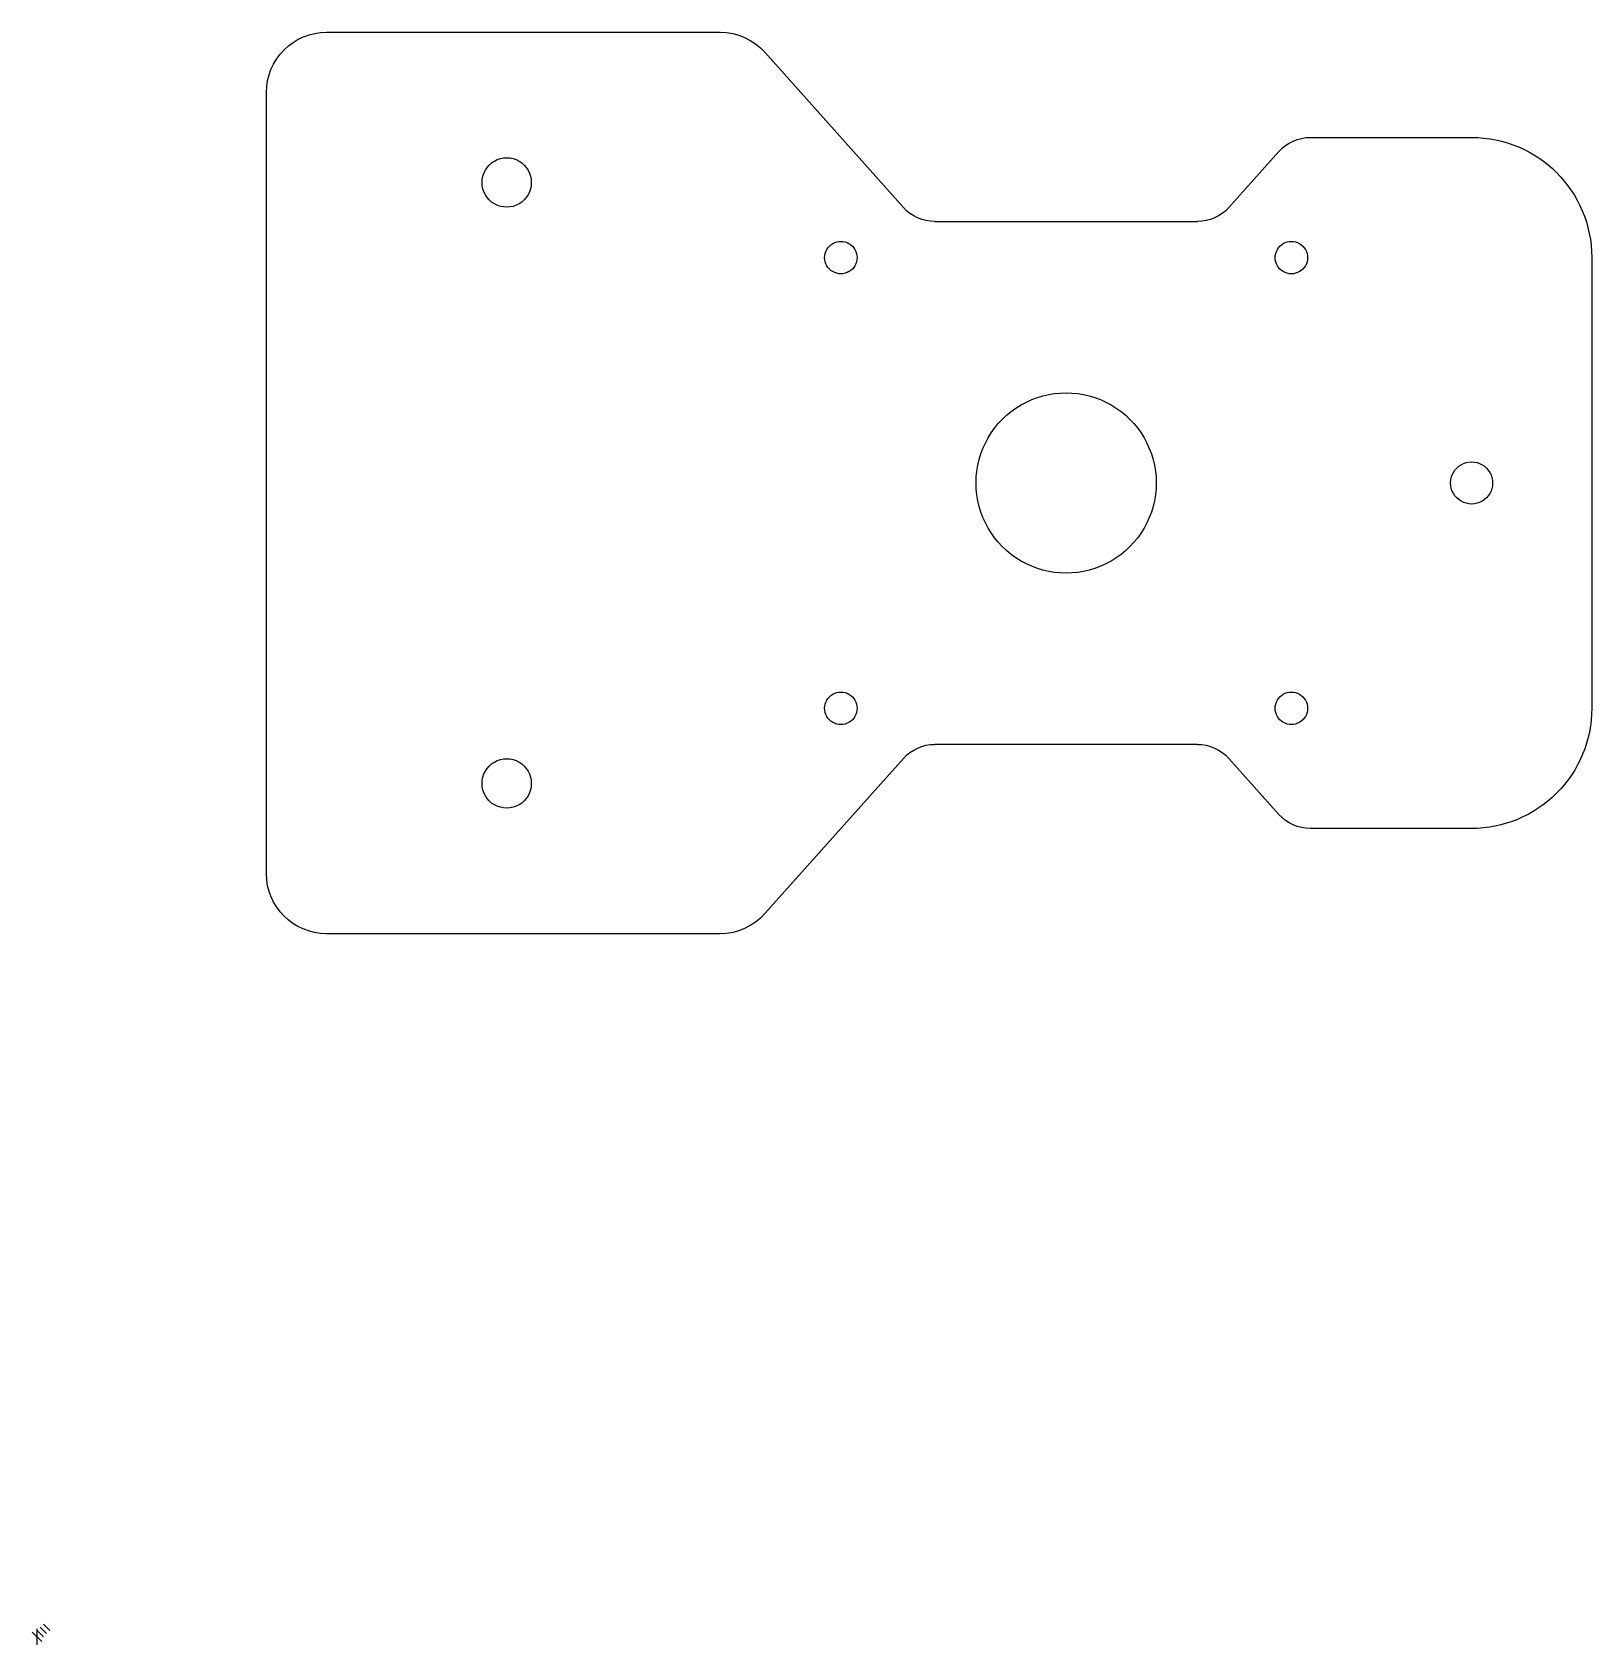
# Model space of a CAD drawing. Extents: x -3 to 978, y -5 to 1009.
import ezdxf

# ---------------------------------------------------------------- set-up
doc = ezdxf.new("R2010")
doc.units = 0

msp = doc.modelspace()

# ---------------------------------------------------------------- linework, layer by layer
at = {"layer": 'Layer 1'}
for p, q in [((161.157448, 1002.784246), (164.328854, 1004.681767)), ((164.328854, 1004.681767), (167.662665, 1006.257304)), ((167.662665, 1006.257304), (171.134098, 1007.500591)), ((171.134098, 1007.500591), (174.718371, 1008.401364)), ((174.718371, 1008.401364), (178.390699, 1008.949355)), ((178.390699, 1008.949355), (182.1263, 1009.1343)), ((182.126, 1009.13), (429.77, 1009.13)), ((429.77, 1009.13), (433.778298, 1008.917422)), ((433.778298, 1008.917422), (437.708577, 1008.287905)), ((437.708577, 1008.287905), (441.53068, 1007.254947)), ((441.53068, 1007.254947), (445.214448, 1005.832046)), ((445.214448, 1005.832046), (448.729723, 1004.032703)), ((448.729723, 1004.032703), (452.046345, 1001.870415)), ((150.681054, 992.307852), (152.890294, 995.292068)), ((152.890294, 995.292068), (155.400987, 998.064313)), ((155.400987, 998.064313), (158.173232, 1000.575006)), ((158.173232, 1000.575006), (161.157448, 1002.784246)), ((452.046345, 1001.870415), (455.134157, 999.358681)), ((455.134157, 999.358681), (457.963, 996.511)), ((545.102, 898.915), (457.965, 996.5111)), ((145.964709, 982.331202), (147.207996, 985.802635)), ((147.207996, 985.802635), (148.783533, 989.136446)), ((148.783533, 989.136446), (150.681054, 992.307852)), ((144.331, 971.339), (144.515945, 975.074601)), ((144.515945, 975.074601), (145.063936, 978.746929)), ((145.063936, 978.746929), (145.964709, 982.331202)), ((144.331, 480), (144.331, 971.339)), ((749.858, 898.915), (781.3226, 934.1561)), ((781.324, 934.156), (783.304019, 936.149784)), ((783.304019, 936.149784), (785.46537, 937.908402)), ((785.46537, 937.908402), (787.78694, 939.422401)), ((787.78694, 939.422401), (790.247616, 940.682326)), ((790.247616, 940.682326), (792.826283, 941.678725)), ((792.826283, 941.678725), (795.501828, 942.402145)), ((795.501828, 942.402145), (798.253138, 942.843131)), ((798.253138, 942.843131), (801.0591, 942.99223)), ((801.06, 942.992), (902.6, 942.992)), ((902.6, 942.992), (906.489879, 942.893637)), ((906.489879, 942.893637), (910.328692, 942.601725)), ((910.328692, 942.601725), (914.111691, 942.121013)), ((914.111691, 942.121013), (917.834127, 941.45625)), ((917.834127, 941.45625), (921.491249, 940.612187)), ((921.491249, 940.612187), (925.078308, 939.593572)), ((925.078308, 939.593572), (928.590555, 938.405156)), ((928.590555, 938.405156), (932.023241, 937.051687)), ((932.023241, 937.051687), (935.371615, 935.537915)), ((935.371615, 935.537915), (938.630928, 933.86859)), ((938.630928, 933.86859), (941.796431, 932.048461)), ((282.078831, 922.410677), (283.191405, 924.084172)), ((283.191405, 924.084172), (284.51659, 925.60517)), ((284.51659, 925.60517), (286.041322, 926.950956)), ((286.041322, 926.950956), (287.752539, 928.098816)), ((287.752539, 928.098816), (289.600683, 929.009975)), ((289.600683, 929.009975), (291.527434, 929.660803)), ((291.527434, 929.660803), (293.506591, 930.051299)), ((293.506591, 930.051299), (295.51195, 930.181465)), ((295.51195, 930.181465), (297.517309, 930.051299)), ((297.517309, 930.051299), (299.496466, 929.660803)), ((299.496466, 929.660803), (301.423217, 929.009975)), ((301.423217, 929.009975), (303.271361, 928.098816)), ((303.271361, 928.098816), (304.982578, 926.950956)), ((304.982578, 926.950956), (306.50731, 925.60517)), ((306.50731, 925.60517), (307.832495, 924.084172)), ((307.832495, 924.084172), (308.945069, 922.410677)), ((941.796431, 932.048461), (944.863374, 930.082278)), ((944.863374, 930.082278), (947.827009, 927.97479)), ((947.827009, 927.97479), (950.682584, 925.730746)), ((950.682584, 925.730746), (953.425351, 923.354897)), ((953.425351, 923.354897), (956.050561, 920.85199)), ((280.0159, 914.646), (280.147403, 916.702344)), ((280.147403, 912.589656), (280.0159, 914.646)), ((280.147403, 916.702344), (280.543767, 918.697048)), ((280.543767, 918.697048), (281.191931, 920.607397)), ((281.191931, 920.607397), (282.078831, 922.410677)), ((308.945069, 922.410677), (309.831969, 920.607397)), ((309.831969, 920.607397), (310.480133, 918.697048)), ((310.480133, 918.697048), (310.876497, 916.702344)), ((310.876497, 916.702344), (311.008, 914.646)), ((311.008, 914.646), (310.876497, 912.589656)), ((311.008, 914.646), (311.008, 914.646)), ((956.050561, 920.85199), (958.553464, 918.226777)), ((958.553464, 918.226777), (960.92931, 915.484007)), ((960.92931, 915.484007), (963.17335, 912.628429)), ((280.543767, 910.594952), (280.147403, 912.589656)), ((281.191931, 908.684603), (280.543767, 910.594952)), ((282.078831, 906.881323), (281.191931, 908.684603)), ((283.191405, 905.207828), (282.078831, 906.881323)), ((284.51659, 903.68683), (283.191405, 905.207828)), ((286.041322, 902.341044), (284.51659, 903.68683)), ((306.50731, 903.68683), (304.982578, 902.341044)), ((307.832495, 905.207828), (306.50731, 903.68683)), ((308.945069, 906.881323), (307.832495, 905.207828)), ((309.831969, 908.684603), (308.945069, 906.881323)), ((310.480133, 910.594952), (309.831969, 908.684603)), ((310.876497, 912.589656), (310.480133, 910.594952)), ((963.17335, 912.628429), (965.280834, 909.664792)), ((965.280834, 909.664792), (967.247013, 906.597846)), ((967.247013, 906.597846), (969.067138, 903.43234)), ((969.067138, 903.43234), (970.736459, 900.173025)), ((287.752539, 901.193184), (286.041322, 902.341044)), ((289.600683, 900.282025), (287.752539, 901.193184)), ((291.527434, 899.631197), (289.600683, 900.282025)), ((293.506591, 899.240701), (291.527434, 899.631197)), ((295.51195, 899.110535), (293.506591, 899.240701)), ((297.517309, 899.240701), (295.51195, 899.110535)), ((299.496466, 899.631197), (297.517309, 899.240701)), ((301.423217, 900.282025), (299.496466, 899.631197)), ((303.271361, 901.193184), (301.423217, 900.282025)), ((304.982578, 902.341044), (303.271361, 901.193184)), ((547.08392, 896.921437), (545.1039, 898.91522)), ((549.245271, 895.16282), (547.08392, 896.921437)), ((551.566841, 893.648823), (549.245271, 895.16282)), ((554.027517, 892.388899), (551.566841, 893.648823)), ((743.394046, 893.648644), (740.933371, 892.388733)), ((745.715619, 895.162628), (743.394046, 893.648644)), ((747.876975, 896.921231), (745.715619, 895.162628)), ((749.857, 898.915), (747.876975, 896.921231)), ((970.736459, 900.173025), (972.250226, 896.824649)), ((972.250226, 896.824649), (973.60369, 893.391962)), ((973.60369, 893.391962), (974.792102, 889.879713)), ((556.606184, 891.392501), (554.027517, 892.388899)), ((559.281729, 890.669083), (556.606184, 891.392501)), ((562.033039, 890.228098), (559.281729, 890.669083)), ((564.839, 890.079), (562.033039, 890.228098)), ((564.839, 890.079), (730.122, 890.079)), ((732.927856, 890.227968), (730.1219, 890.07888)), ((735.679162, 890.668942), (732.927856, 890.227968)), ((738.354704, 891.392348), (735.679162, 890.668942)), ((740.933371, 892.388733), (738.354704, 891.392348)), ((974.792102, 889.879713), (975.810712, 886.292652)), ((975.810712, 886.292652), (976.65477, 882.635529)), ((976.65477, 882.635529), (977.319528, 878.913093)), ((496.327512, 871.319757), (496.912771, 872.50435)), ((496.912771, 872.50435), (497.646029, 873.603495)), ((497.646029, 873.603495), (498.518703, 874.602321)), ((498.518703, 874.602321), (499.522205, 875.485956)), ((499.522205, 875.485956), (500.64795, 876.239529)), ((500.64795, 876.239529), (501.863436, 876.837667)), ((501.863436, 876.837667), (503.130438, 877.264907)), ((503.130438, 877.264907), (504.431783, 877.521252)), ((504.431783, 877.521252), (505.7503, 877.6067)), ((505.7503, 877.6067), (507.068817, 877.521252)), ((507.068817, 877.521252), (508.370162, 877.264907)), ((508.370162, 877.264907), (509.637164, 876.837667)), ((509.637164, 876.837667), (510.85265, 876.239529)), ((510.85265, 876.239529), (511.978395, 875.485956)), ((511.978395, 875.485956), (512.981897, 874.602321)), ((512.981897, 874.602321), (513.854571, 873.603495)), ((513.854571, 873.603495), (514.587829, 872.50435)), ((514.587829, 872.50435), (515.173088, 871.319757)), ((779.791512, 871.319757), (780.376771, 872.50435)), ((780.376771, 872.50435), (781.110029, 873.603495)), ((781.110029, 873.603495), (781.982703, 874.602321)), ((781.982703, 874.602321), (782.986205, 875.485956)), ((782.986205, 875.485956), (784.11195, 876.239529)), ((784.11195, 876.239529), (785.327436, 876.837667)), ((785.327436, 876.837667), (786.594438, 877.264907)), ((786.594438, 877.264907), (787.895783, 877.521252)), ((787.895783, 877.521252), (789.2143, 877.6067)), ((789.2143, 877.6067), (790.532817, 877.521252)), ((790.532817, 877.521252), (791.834162, 877.264907)), ((791.834162, 877.264907), (793.101164, 876.837667)), ((793.101164, 876.837667), (794.31665, 876.239529)), ((794.31665, 876.239529), (795.442395, 875.485956)), ((795.442395, 875.485956), (796.445897, 874.602321)), ((796.445897, 874.602321), (797.318571, 873.603495)), ((797.318571, 873.603495), (798.051829, 872.50435)), ((798.051829, 872.50435), (798.637088, 871.319757)), ((977.319528, 878.913093), (977.800235, 875.130093)), ((977.800235, 875.130093), (978.092142, 871.291279)), ((495.5456, 867.402), (495.635341, 868.75371)), ((495.635341, 866.05029), (495.5456, 867.402)), ((495.635341, 868.75371), (495.898841, 870.064586)), ((495.898841, 864.739414), (495.635341, 866.05029)), ((495.898841, 870.064586), (496.327512, 871.319757)), ((496.327512, 863.484243), (495.898841, 864.739414)), ((496.912771, 862.29965), (496.327512, 863.484243)), ((497.646029, 861.200505), (496.912771, 862.29965)), ((514.587829, 862.29965), (513.854571, 861.200505)), ((515.173088, 863.484243), (514.587829, 862.29965)), ((515.173088, 871.319757), (515.601759, 870.064586)), ((515.601759, 864.739414), (515.173088, 863.484243)), ((515.601759, 870.064586), (515.865259, 868.75371)), ((515.865259, 866.05029), (515.601759, 864.739414)), ((515.865259, 868.75371), (515.955, 867.402)), ((515.955, 867.402), (515.865259, 866.05029)), ((515.955, 867.402), (515.955, 867.402)), ((779.0096, 867.402), (779.099341, 868.75371)), ((779.099341, 866.05029), (779.0096, 867.402)), ((779.099341, 868.75371), (779.362841, 870.064586)), ((779.362841, 864.739414), (779.099341, 866.05029)), ((779.362841, 870.064586), (779.791512, 871.319757)), ((779.791512, 863.484243), (779.362841, 864.739414)), ((780.376771, 862.29965), (779.791512, 863.484243)), ((781.110029, 861.200505), (780.376771, 862.29965)), ((798.051829, 862.29965), (797.318571, 861.200505)), ((798.637088, 863.484243), (798.051829, 862.29965)), ((798.637088, 871.319757), (799.065759, 870.064586)), ((799.065759, 864.739414), (798.637088, 863.484243)), ((799.065759, 870.064586), (799.329259, 868.75371)), ((799.329259, 866.05029), (799.065759, 864.739414)), ((799.329259, 868.75371), (799.419, 867.402)), ((799.419, 867.402), (799.329259, 866.05029)), ((799.419, 867.402), (799.419, 867.402)), ((978.092142, 871.291279), (978.1905, 867.4014)), ((978.191, 867.402), (978.191, 583.937)), ((498.518703, 860.201679), (497.646029, 861.200505)), ((499.522205, 859.318044), (498.518703, 860.201679)), ((500.64795, 858.564471), (499.522205, 859.318044)), ((501.863436, 857.966333), (500.64795, 858.564471)), ((503.130438, 857.539093), (501.863436, 857.966333)), ((504.431783, 857.282748), (503.130438, 857.539093)), ((505.7503, 857.1973), (504.431783, 857.282748)), ((507.068817, 857.282748), (505.7503, 857.1973)), ((508.370162, 857.539093), (507.068817, 857.282748)), ((509.637164, 857.966333), (508.370162, 857.539093)), ((510.85265, 858.564471), (509.637164, 857.966333)), ((511.978395, 859.318044), (510.85265, 858.564471)), ((512.981897, 860.201679), (511.978395, 859.318044)), ((513.854571, 861.200505), (512.981897, 860.201679)), ((781.982703, 860.201679), (781.110029, 861.200505)), ((782.986205, 859.318044), (781.982703, 860.201679)), ((784.11195, 858.564471), (782.986205, 859.318044)), ((785.327436, 857.966333), (784.11195, 858.564471)), ((786.594438, 857.539093), (785.327436, 857.966333)), ((787.895783, 857.282748), (786.594438, 857.539093)), ((789.2143, 857.1973), (787.895783, 857.282748)), ((790.532817, 857.282748), (789.2143, 857.1973)), ((791.834162, 857.539093), (790.532817, 857.282748)), ((793.101164, 857.966333), (791.834162, 857.539093)), ((794.31665, 858.564471), (793.101164, 857.966333)), ((795.442395, 859.318044), (794.31665, 858.564471)), ((796.445897, 860.201679), (795.442395, 859.318044)), ((797.318571, 861.200505), (796.445897, 860.201679)), ((632.927228, 780.463048), (636.524196, 781.293796)), ((636.524196, 781.293796), (640.156939, 781.887187)), ((640.156939, 781.887187), (643.813532, 782.243222)), ((643.813532, 782.243222), (647.48205, 782.3619)), ((647.48205, 782.3619), (651.150568, 782.243222)), ((651.150568, 782.243222), (654.807161, 781.887187)), ((654.807161, 781.887187), (658.439904, 781.293796)), ((658.439904, 781.293796), (662.036872, 780.463048)), ((612.881448, 770.579964), (615.926614, 772.768713)), ((615.926614, 772.768713), (619.1356, 774.766492)), ((619.1356, 774.766492), (622.47022, 776.546665)), ((622.47022, 776.546665), (625.888315, 778.089483)), ((625.888315, 778.089483), (629.377959, 779.394944)), ((629.377959, 779.394944), (632.927228, 780.463048)), ((662.036872, 780.463048), (665.586141, 779.394944)), ((665.586141, 779.394944), (669.075785, 778.089483)), ((669.075785, 778.089483), (672.49388, 776.546665)), ((672.49388, 776.546665), (675.8285, 774.766492)), ((675.8285, 774.766492), (679.037486, 772.768713)), ((679.037486, 772.768713), (682.082652, 770.579964)), ((602.458225, 760.121825), (604.788489, 762.971177)), ((604.788489, 762.971177), (607.306423, 765.670869)), ((607.306423, 765.670869), (610.006063, 768.210574)), ((610.006063, 768.210574), (612.881448, 770.579964)), ((682.082652, 770.579964), (684.958037, 768.210574)), ((684.958037, 768.210574), (687.657677, 765.670869)), ((687.657677, 765.670869), (690.175609, 762.971177)), ((690.175609, 762.971177), (692.505873, 760.121825)), ((595.133104, 747.434362), (596.653069, 750.779081)), ((596.653069, 750.779081), (598.384552, 754.01545)), ((598.384552, 754.01545), (600.321591, 757.13314)), ((600.321591, 757.13314), (602.458225, 760.121825)), ((692.505873, 760.121825), (694.642504, 757.13314)), ((694.642504, 757.13314), (696.579542, 754.01545)), ((696.579542, 754.01545), (698.311022, 750.779081)), ((698.311022, 750.779081), (699.830983, 747.434362)), ((591.901946, 736.853369), (592.75158, 740.461178)), ((592.75158, 740.461178), (593.830621, 743.991618)), ((593.830621, 743.991618), (595.133104, 747.434362)), ((699.830983, 747.434362), (701.133463, 743.991618)), ((701.133463, 743.991618), (702.212498, 740.461178)), ((702.212498, 740.461178), (703.062127, 736.853369)), ((590.914743, 729.446953), (591.287679, 733.178518)), ((591.287679, 733.178518), (591.901946, 736.853369)), ((703.062127, 736.853369), (703.676387, 733.178518)), ((703.676387, 733.178518), (704.049316, 729.446953)), ((889.830268, 729.120497), (890.385958, 730.747568)), ((890.385958, 730.747568), (891.144628, 732.28315)), ((891.144628, 732.28315), (892.095149, 733.707966)), ((892.095149, 733.707966), (893.226392, 735.002739)), ((893.226392, 735.002739), (894.527228, 736.148191)), ((894.527228, 736.148191), (895.986525, 737.125044)), ((895.986525, 737.125044), (897.562153, 737.900406)), ((897.562153, 737.900406), (899.204561, 738.454236)), ((899.204561, 738.454236), (900.891488, 738.786534)), ((900.891488, 738.786534), (902.600675, 738.8973)), ((902.600675, 738.8973), (904.309862, 738.786534)), ((904.309862, 738.786534), (905.996789, 738.454236)), ((905.996789, 738.454236), (907.639197, 737.900406)), ((907.639197, 737.900406), (909.214825, 737.125044)), ((909.214825, 737.125044), (910.674122, 736.148191)), ((910.674122, 736.148191), (911.974957, 735.002739)), ((911.974957, 735.002739), (913.106199, 733.707966)), ((913.106199, 733.707966), (914.056719, 732.28315)), ((914.056719, 732.28315), (914.815386, 730.747568)), ((914.815386, 730.747568), (915.371071, 729.120497)), ((590.7891, 725.669), (590.914743, 729.446953)), ((590.914734, 721.891047), (590.7891, 725.669)), ((591.287663, 718.159482), (590.914734, 721.891047)), ((704.049348, 721.891047), (703.676404, 718.159482)), ((704.049316, 729.446953), (704.17495, 725.669)), ((704.175, 725.669), (704.049348, 721.891047)), ((704.17495, 725.669), (704.175, 725.669)), ((889.37235, 725.669), (889.488689, 727.421215)), ((889.488681, 723.916785), (889.37235, 725.669)), ((889.830254, 722.217503), (889.488681, 723.916785)), ((889.488689, 727.421215), (889.830268, 729.120497)), ((890.385939, 720.590432), (889.830254, 722.217503)), ((891.144606, 719.05485), (890.385939, 720.590432)), ((914.815373, 720.590432), (914.0567, 719.05485)), ((915.371067, 722.217503), (914.815373, 720.590432)), ((915.712653, 723.916785), (915.371067, 722.217503)), ((915.371071, 729.120497), (915.712644, 727.421215)), ((915.712644, 727.421215), (915.828975, 725.669)), ((915.829, 725.669), (915.712653, 723.916785)), ((915.828975, 725.669), (915.829, 725.669)), ((591.901923, 714.484631), (591.287663, 718.159482)), ((592.751552, 710.876822), (591.901923, 714.484631)), ((593.830587, 707.346382), (592.751552, 710.876822)), ((702.212491, 710.876822), (701.133445, 707.346382)), ((703.062131, 714.484631), (702.212491, 710.876822)), ((703.676404, 718.159482), (703.062131, 714.484631)), ((892.095126, 717.630034), (891.144606, 719.05485)), ((893.226368, 716.335261), (892.095126, 717.630034)), ((894.527203, 715.189809), (893.226368, 716.335261)), ((895.9865, 714.212956), (894.527203, 715.189809)), ((897.562128, 713.437594), (895.9865, 714.212956)), ((899.204536, 712.883764), (897.562128, 713.437594)), ((900.891463, 712.551466), (899.204536, 712.883764)), ((902.60065, 712.4407), (900.891463, 712.551466)), ((904.309837, 712.551466), (902.60065, 712.4407)), ((905.996764, 712.883764), (904.309837, 712.551466)), ((907.639172, 713.437594), (905.996764, 712.883764)), ((909.2148, 714.212956), (907.639172, 713.437594)), ((910.674098, 715.189809), (909.2148, 714.212956)), ((911.974933, 716.335261), (910.674098, 715.189809)), ((913.106177, 717.630034), (911.974933, 716.335261)), ((914.0567, 719.05485), (913.106177, 717.630034)), ((595.133067, 703.903638), (593.830587, 707.346382)), ((596.653028, 700.558919), (595.133067, 703.903638)), ((598.384508, 697.32255), (596.653028, 700.558919)), ((698.31099, 700.558919), (696.579504, 697.32255)), ((699.830958, 703.903638), (698.31099, 700.558919)), ((701.133445, 707.346382), (699.830958, 703.903638)), ((600.321546, 694.20486), (598.384508, 697.32255)), ((602.458177, 691.216175), (600.321546, 694.20486)), ((604.788441, 688.366823), (602.458177, 691.216175)), ((692.505828, 691.216175), (690.175562, 688.366823)), ((694.642463, 694.20486), (692.505828, 691.216175)), ((696.579504, 697.32255), (694.642463, 694.20486)), ((607.306373, 685.667131), (604.788441, 688.366823)), ((610.006013, 683.127426), (607.306373, 685.667131)), ((612.881398, 680.758036), (610.006013, 683.127426)), ((615.926564, 678.569287), (612.881398, 680.758036)), ((682.082603, 680.758036), (679.037436, 678.569287)), ((684.957987, 683.127426), (682.082603, 680.758036)), ((687.657628, 685.667131), (684.957987, 683.127426)), ((690.175562, 688.366823), (687.657628, 685.667131)), ((619.13555, 676.571508), (615.926564, 678.569287)), ((622.47017, 674.791335), (619.13555, 676.571508)), ((625.888265, 673.248517), (622.47017, 674.791335)), ((629.377909, 671.943056), (625.888265, 673.248517)), ((632.927178, 670.874952), (629.377909, 671.943056)), ((636.524146, 670.044204), (632.927178, 670.874952)), ((640.156889, 669.450813), (636.524146, 670.044204)), ((643.813482, 669.094778), (640.156889, 669.450813)), ((654.807111, 669.450813), (651.150518, 669.094778)), ((658.439854, 670.044204), (654.807111, 669.450813)), ((662.036822, 670.874952), (658.439854, 670.044204)), ((665.586091, 671.943056), (662.036822, 670.874952)), ((669.075735, 673.248517), (665.586091, 671.943056)), ((672.49383, 674.791335), (669.075735, 673.248517)), ((675.82845, 676.571508), (672.49383, 674.791335)), ((679.037436, 678.569287), (675.82845, 676.571508)), ((647.482, 668.9761), (643.813482, 669.094778)), ((651.150518, 669.094778), (647.482, 668.9761)), ((496.327512, 587.854757), (496.912771, 589.03935)), ((496.912771, 589.03935), (497.646029, 590.138495)), ((497.646029, 590.138495), (498.518703, 591.137321)), ((498.518703, 591.137321), (499.522205, 592.020956)), ((499.522205, 592.020956), (500.64795, 592.774529)), ((500.64795, 592.774529), (501.863436, 593.372667)), ((501.863436, 593.372667), (503.130438, 593.799907)), ((503.130438, 593.799907), (504.431783, 594.056252)), ((504.431783, 594.056252), (505.7503, 594.1417)), ((505.7503, 594.1417), (507.068817, 594.056252)), ((507.068817, 594.056252), (508.370162, 593.799907)), ((508.370162, 593.799907), (509.637164, 593.372667)), ((509.637164, 593.372667), (510.85265, 592.774529)), ((510.85265, 592.774529), (511.978395, 592.020956)), ((511.978395, 592.020956), (512.981897, 591.137321)), ((512.981897, 591.137321), (513.854571, 590.138495)), ((513.854571, 590.138495), (514.587829, 589.03935)), ((514.587829, 589.03935), (515.173088, 587.854757)), ((779.791512, 587.854757), (780.376771, 589.03935)), ((780.376771, 589.03935), (781.110029, 590.138495)), ((781.110029, 590.138495), (781.982703, 591.137321)), ((781.982703, 591.137321), (782.986205, 592.020956)), ((782.986205, 592.020956), (784.11195, 592.774529)), ((784.11195, 592.774529), (785.327436, 593.372667)), ((785.327436, 593.372667), (786.594438, 593.799907)), ((786.594438, 593.799907), (787.895783, 594.056252)), ((787.895783, 594.056252), (789.2143, 594.1417)), ((789.2143, 594.1417), (790.532817, 594.056252)), ((790.532817, 594.056252), (791.834162, 593.799907)), ((791.834162, 593.799907), (793.101164, 593.372667)), ((793.101164, 593.372667), (794.31665, 592.774529)), ((794.31665, 592.774529), (795.442395, 592.020956)), ((795.442395, 592.020956), (796.445897, 591.137321)), ((796.445897, 591.137321), (797.318571, 590.138495)), ((797.318571, 590.138495), (798.051829, 589.03935)), ((798.051829, 589.03935), (798.637088, 587.854757)), ((495.5456, 583.937), (495.635341, 585.28871)), ((495.635341, 582.58529), (495.5456, 583.937)), ((495.635341, 585.28871), (495.898841, 586.599586)), ((495.898841, 581.274414), (495.635341, 582.58529)), ((495.898841, 586.599586), (496.327512, 587.854757)), ((496.327512, 580.019243), (495.898841, 581.274414)), ((496.912771, 578.83465), (496.327512, 580.019243)), ((497.646029, 577.735505), (496.912771, 578.83465)), ((514.587829, 578.83465), (513.854571, 577.735505)), ((515.173088, 580.019243), (514.587829, 578.83465)), ((515.173088, 587.854757), (515.601759, 586.599586)), ((515.601759, 581.274414), (515.173088, 580.019243)), ((515.601759, 586.599586), (515.865259, 585.28871)), ((515.865259, 582.58529), (515.601759, 581.274414)), ((515.865259, 585.28871), (515.955, 583.937)), ((515.955, 583.937), (515.865259, 582.58529)), ((515.955, 583.937), (515.955, 583.937)), ((779.0096, 583.937), (779.099341, 585.28871)), ((779.099341, 582.58529), (779.0096, 583.937)), ((779.099341, 585.28871), (779.362841, 586.599586)), ((779.362841, 581.274414), (779.099341, 582.58529)), ((779.362841, 586.599586), (779.791512, 587.854757)), ((779.791512, 580.019243), (779.362841, 581.274414)), ((780.376771, 578.83465), (779.791512, 580.019243)), ((781.110029, 577.735505), (780.376771, 578.83465)), ((798.051829, 578.83465), (797.318571, 577.735505)), ((798.637088, 580.019243), (798.051829, 578.83465)), ((798.637088, 587.854757), (799.065759, 586.599586)), ((799.065759, 581.274414), (798.637088, 580.019243)), ((799.065759, 586.599586), (799.329259, 585.28871)), ((799.329259, 582.58529), (799.065759, 581.274414)), ((799.329259, 585.28871), (799.419, 583.937)), ((799.419, 583.937), (799.329259, 582.58529)), ((799.419, 583.937), (799.419, 583.937)), ((978.098118, 580.188652), (977.821144, 576.465745)), ((978.191, 583.937), (978.098118, 580.188652)), ((498.518703, 576.736679), (497.646029, 577.735505)), ((499.522205, 575.853044), (498.518703, 576.736679)), ((500.64795, 575.099471), (499.522205, 575.853044)), ((501.863436, 574.501333), (500.64795, 575.099471)), ((503.130438, 574.074093), (501.863436, 574.501333)), ((504.431783, 573.817748), (503.130438, 574.074093)), ((505.7503, 573.7323), (504.431783, 573.817748)), ((507.068817, 573.817748), (505.7503, 573.7323)), ((508.370162, 574.074093), (507.068817, 573.817748)), ((509.637164, 574.501333), (508.370162, 574.074093)), ((510.85265, 575.099471), (509.637164, 574.501333)), ((511.978395, 575.853044), (510.85265, 575.099471)), ((512.981897, 576.736679), (511.978395, 575.853044)), ((513.854571, 577.735505), (512.981897, 576.736679)), ((781.982703, 576.736679), (781.110029, 577.735505)), ((782.986205, 575.853044), (781.982703, 576.736679)), ((784.11195, 575.099471), (782.986205, 575.853044)), ((785.327436, 574.501333), (784.11195, 575.099471)), ((786.594438, 574.074093), (785.327436, 574.501333)), ((787.895783, 573.817748), (786.594438, 574.074093)), ((789.2143, 573.7323), (787.895783, 573.817748)), ((790.532817, 573.817748), (789.2143, 573.7323)), ((791.834162, 574.074093), (790.532817, 573.817748)), ((793.101164, 574.501333), (791.834162, 574.074093)), ((794.31665, 575.099471), (793.101164, 574.501333)), ((795.442395, 575.853044), (794.31665, 575.099471)), ((796.445897, 576.736679), (795.442395, 575.853044)), ((797.318571, 577.735505), (796.445897, 576.736679)), ((976.725186, 569.121034), (975.911334, 565.511622)), ((977.362645, 572.774474), (976.725186, 569.121034)), ((977.821144, 576.465745), (977.362645, 572.774474)), ((551.566941, 557.690397), (554.027617, 558.950321)), ((554.027617, 558.950321), (556.606284, 559.946719)), ((556.606284, 559.946719), (559.281829, 560.670137)), ((559.281829, 560.670137), (562.033139, 561.111122)), ((562.033139, 561.111122), (564.8391, 561.26022)), ((730.122, 561.26), (564.839, 561.26)), ((730.122, 561.26), (732.927956, 561.110912)), ((732.927956, 561.110912), (735.679262, 560.669938)), ((735.679262, 560.669938), (738.354804, 559.946532)), ((738.354804, 559.946532), (740.933471, 558.950147)), ((740.933471, 558.950147), (743.394146, 557.690236)), ((973.764717, 558.449667), (972.437085, 555.009515)), ((974.923655, 561.952435), (973.764717, 558.449667)), ((975.911334, 565.511622), (974.923655, 561.952435)), ((283.191405, 546.131172), (284.51659, 547.65217)), ((284.51659, 547.65217), (286.041322, 548.997956)), ((286.041322, 548.997956), (287.752539, 550.145816)), ((287.752539, 550.145816), (289.600683, 551.056975)), ((289.600683, 551.056975), (291.527434, 551.707803)), ((291.527434, 551.707803), (293.506591, 552.098299)), ((293.506591, 552.098299), (295.51195, 552.228465)), ((295.51195, 552.228465), (297.517309, 552.098299)), ((297.517309, 552.098299), (299.496466, 551.707803)), ((299.496466, 551.707803), (301.423217, 551.056975)), ((301.423217, 551.056975), (303.271361, 550.145816)), ((303.271361, 550.145816), (304.982578, 548.997956)), ((304.982578, 548.997956), (306.50731, 547.65217)), ((306.50731, 547.65217), (307.832495, 546.131172)), ((545.102, 552.423), (457.965, 454.828)), ((545.104, 552.424), (547.08402, 554.417783)), ((547.08402, 554.417783), (549.245371, 556.1764)), ((549.245371, 556.1764), (551.566941, 557.690397)), ((743.394146, 557.690236), (745.715719, 556.176252)), ((745.715719, 556.176252), (747.877075, 554.417649)), ((747.877075, 554.417649), (749.8571, 552.42388)), ((781.323, 517.183), (749.8584, 552.4233)), ((969.286005, 548.341841), (967.46769, 545.126711)), ((970.943325, 551.638174), (969.286005, 548.341841)), ((972.437085, 555.009515), (970.943325, 551.638174)), ((280.0159, 536.693), (280.147403, 538.749344)), ((280.147403, 538.749344), (280.543767, 540.744048)), ((280.543767, 540.744048), (281.191931, 542.654397)), ((281.191931, 542.654397), (282.078831, 544.457677)), ((282.078831, 544.457677), (283.191405, 546.131172)), ((307.832495, 546.131172), (308.945069, 544.457677)), ((308.945069, 544.457677), (309.831969, 542.654397)), ((309.831969, 542.654397), (310.480133, 540.744048)), ((310.480133, 540.744048), (310.876497, 538.749344)), ((310.876497, 538.749344), (311.008, 536.693)), ((963.358344, 538.964847), (961.072444, 536.030503)), ((965.490948, 541.998981), (963.358344, 538.964847)), ((967.46769, 545.126711), (965.490948, 541.998981)), ((280.147403, 534.636656), (280.0159, 536.693)), ((280.543767, 532.641952), (280.147403, 534.636656)), ((281.191931, 530.731603), (280.543767, 532.641952)), ((282.078831, 528.928323), (281.191931, 530.731603)), ((283.191405, 527.254828), (282.078831, 528.928323)), ((308.945069, 528.928323), (307.832495, 527.254828)), ((309.831969, 530.731603), (308.945069, 528.928323)), ((310.480133, 532.641952), (309.831969, 530.731603)), ((310.876497, 534.636656), (310.480133, 532.641952)), ((311.008, 536.693), (310.876497, 534.636656)), ((311.008, 536.693), (311.008, 536.693)), ((953.334853, 527.901184), (950.506497, 525.464556)), ((956.051026, 530.485974), (953.334853, 527.901184)), ((958.635816, 533.202147), (956.051026, 530.485974)), ((961.072444, 536.030503), (958.635816, 533.202147)), ((284.51659, 525.73383), (283.191405, 527.254828)), ((286.041322, 524.388044), (284.51659, 525.73383)), ((287.752539, 523.240184), (286.041322, 524.388044)), ((289.600683, 522.329025), (287.752539, 523.240184)), ((291.527434, 521.678197), (289.600683, 522.329025)), ((293.506591, 521.287701), (291.527434, 521.678197)), ((295.51195, 521.157535), (293.506591, 521.287701)), ((297.517309, 521.287701), (295.51195, 521.157535)), ((299.496466, 521.678197), (297.517309, 521.287701)), ((301.423217, 522.329025), (299.496466, 521.678197)), ((303.271361, 523.240184), (301.423217, 522.329025)), ((304.982578, 524.388044), (303.271361, 523.240184)), ((306.50731, 525.73383), (304.982578, 524.388044)), ((307.832495, 527.254828), (306.50731, 525.73383)), ((938.195159, 517.250995), (934.898826, 515.593675)), ((941.410289, 519.06931), (938.195159, 517.250995)), ((944.538019, 521.046052), (941.410289, 519.06931)), ((947.572153, 523.178656), (944.538019, 521.046052)), ((950.506497, 525.464556), (947.572153, 523.178656)), ((783.30492, 515.188437), (781.3249, 517.18222)), ((785.466271, 513.42982), (783.30492, 515.188437)), ((787.787841, 511.915823), (785.466271, 513.42982)), ((790.248517, 510.655899), (787.787841, 511.915823)), ((792.827184, 509.659501), (790.248517, 510.655899)), ((795.502729, 508.936083), (792.827184, 509.659501)), ((798.254039, 508.495098), (795.502729, 508.936083)), ((801.06, 508.346), (798.254039, 508.495098)), ((902.6, 508.346), (801.06, 508.346)), ((906.348348, 508.438882), (902.6, 508.346)), ((910.071255, 508.715856), (906.348348, 508.438882)), ((913.762526, 509.174355), (910.071255, 508.715856)), ((917.415966, 509.811814), (913.762526, 509.174355)), ((921.025378, 510.625666), (917.415966, 509.811814)), ((924.584565, 511.613345), (921.025378, 510.625666)), ((928.087333, 512.772283), (924.584565, 511.613345)), ((931.527485, 514.099915), (928.087333, 512.772283)), ((934.898826, 515.593675), (931.527485, 514.099915)), ((144.526159, 476.135694), (144.331, 480)), ((145.09891, 472.383016), (144.526159, 476.135694)), ((146.030256, 468.760963), (145.09891, 472.383016)), ((147.301198, 465.288533), (146.030256, 468.760963)), ((148.89274, 461.984723), (147.301198, 465.288533)), ((150.785883, 458.86853), (148.89274, 461.984723)), ((152.961632, 455.958952), (150.785883, 458.86853)), ((155.400987, 453.274987), (152.961632, 455.958952)), ((158.084952, 450.835632), (155.400987, 453.274987)), ((160.99453, 448.659883), (158.084952, 450.835632)), ((164.110723, 446.76674), (160.99453, 448.659883)), ((167.414533, 445.175198), (164.110723, 446.76674)), ((448.730205, 447.304648), (445.214954, 445.504779)), ((452.046738, 449.467477), (448.730205, 447.304648)), ((455.13439, 451.979763), (452.046738, 449.467477)), ((457.963, 454.828), (455.13439, 451.979763)), ((170.886963, 443.904256), (167.414533, 445.175198)), ((174.509016, 442.97291), (170.886963, 443.904256)), ((178.261694, 442.400159), (174.509016, 442.97291)), ((182.126, 442.205), (178.261694, 442.400159)), ((429.77, 442.205), (182.126, 442.205)), ((433.778507, 442.417981), (429.77, 442.205)), ((437.708942, 443.047941), (433.778507, 442.417981)), ((441.531145, 444.081375), (437.708942, 443.047941)), ((445.214954, 445.504779), (441.531145, 444.081375)), ((3, -3), (-3, 3)), ((0, -5), (0, 5)), ((4, 0), (0, 4)), ((6, 2), (2, 6)), ((8, 4), (4, 8))]:
    msp.add_line(p, q, dxfattribs=at)

doc.saveas('drawing.dxf')
